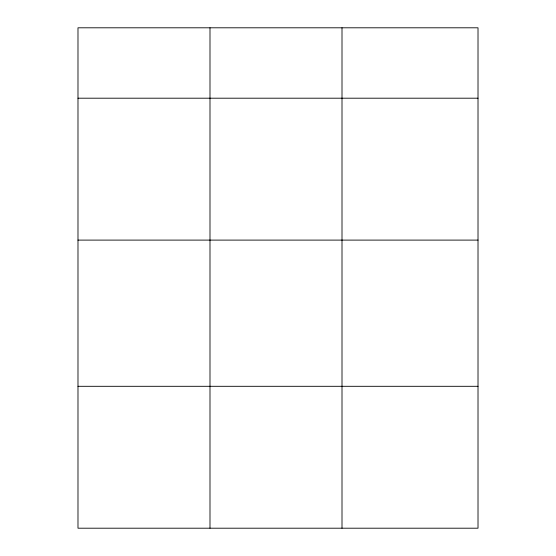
<?xml version="1.0" encoding="UTF-8"?>
<svg xmlns="http://www.w3.org/2000/svg" width="556" height="556" viewBox="0 0 556 556"><rect width="100%" height="100%" fill="white"/><g stroke="black" fill="none" stroke-linecap="round" stroke-linejoin="round"><path stroke-width="0.83" d="M478.014 240.102L478.014 27.8L77.986 27.8L77.986 528.2L478.014 528.2L478.014 240.102L77.986 240.102M77.986 98.197L478.014 98.197M77.986 386.302L478.014 386.302M342.003 27.8L342.003 528.2M209.994 27.8L209.994 528.2"/></g></svg>
